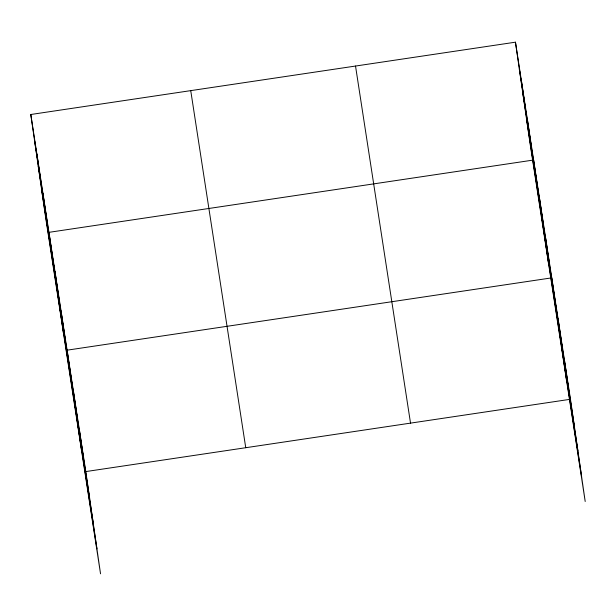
<?xml version="1.0" encoding="UTF-8"?>
<svg xmlns="http://www.w3.org/2000/svg" width="616" height="616" viewBox="0 0 616 616"><rect width="100%" height="100%" fill="white"/><g stroke="black" fill="none" stroke-linecap="round" stroke-linejoin="round"><path stroke-width="0.92" d="M30.8 114.499L85.801 471.579L100.539 573.819L45.53 216.74L30.8 114.499L515.461 42.181L570.47 399.26L585.2 501.501L530.199 144.421L515.461 42.181M85.801 471.579L569.53 399.399M519.303 68.815L574.305 425.902M522.899 93.763L577.9 450.85M526.603 119.473L581.604 476.553M355.524 66.043L410.525 423.123M190.737 90.637L245.745 447.717M34.642 141.141L89.643 498.221M38.23 166.089L93.239 523.169M41.934 191.792L96.943 548.871M564.233 358.789L568.075 385.431M557.996 318.318L561.838 344.96M566.497 380.087L551.767 277.855L67.106 350.173L81.836 452.413M545.714 238.569L549.557 265.211M539.662 199.291L543.505 225.933M548.348 262.254L533.618 160.014L48.949 232.34L63.687 334.58M527.566 120.736L531.4 147.378M521.513 81.458L525.356 108.1M79.572 431.115L83.406 457.75M73.335 390.644L77.177 417.286M61.053 310.895L64.888 337.537M55.001 271.618L58.843 298.26M42.904 193.062L46.739 219.696M36.852 153.784L40.687 180.419"/></g></svg>
